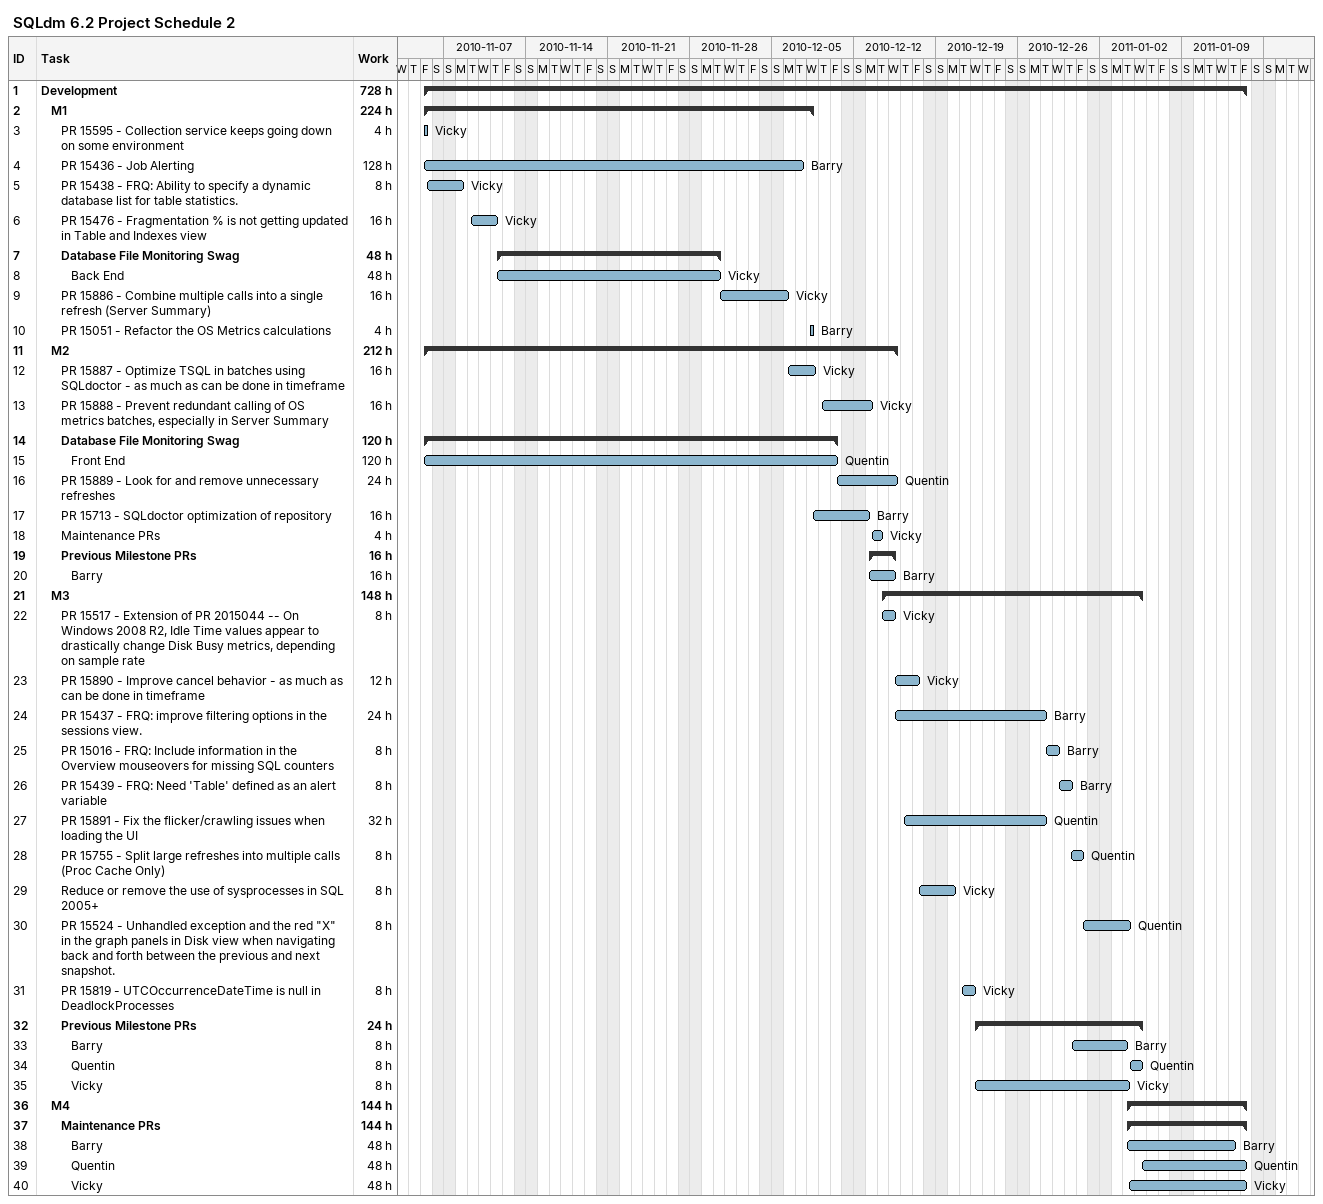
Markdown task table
SQLdm 6.2 Project Schedule 2

| ID | Level | Task | Start | Finish | Resources | Work (h) |
|---|---|---|---|---|---|---|
| 1 | 1 | **Development** | 2010-11-05 | 2011-01-14 |  | 728 |
| 2 | 2 | **M1** | 2010-11-05 | 2010-12-08 |  | 224 |
| 3 | 3 | PR 15595 - Collection service keeps going down on some environment | 2010-11-05 | 2010-11-05 | Vicky | 4 |
| 4 | 3 | PR 15436 - Job Alerting | 2010-11-05 | 2010-12-07 | Barry | 128 |
| 5 | 3 | PR 15438 - FRQ: Ability to specify a dynamic database list for table statistics. | 2010-11-05 | 2010-11-08 | Vicky | 8 |
| 6 | 3 | PR 15476 - Fragmentation % is not getting updated in Table and Indexes view | 2010-11-09 | 2010-11-11 | Vicky | 16 |
| 7 | 3 | **Database File Monitoring Swag** | 2010-11-11 | 2010-11-30 |  | 48 |
| 8 | 4 | Back End | 2010-11-11 | 2010-11-30 | Vicky | 48 |
| 9 | 3 | PR 15886 - Combine multiple calls into a single refresh (Server Summary) | 2010-11-30 | 2010-12-06 | Vicky | 16 |
| 10 | 3 | PR 15051 - Refactor the OS Metrics calculations | 2010-12-08 | 2010-12-08 | Barry | 4 |
| 11 | 2 | **M2** | 2010-11-05 | 2010-12-15 |  | 212 |
| 12 | 3 | PR 15887 - Optimize TSQL in batches using SQLdoctor - as much as can be done in timeframe | 2010-12-06 | 2010-12-08 | Vicky | 16 |
| 13 | 3 | PR 15888 - Prevent redundant calling of OS metrics batches, especially in Server Summary | 2010-12-09 | 2010-12-13 | Vicky | 16 |
| 14 | 3 | **Database File Monitoring Swag** | 2010-11-05 | 2010-12-10 |  | 120 |
| 15 | 4 | Front End | 2010-11-05 | 2010-12-10 | Quentin | 120 |
| 16 | 3 | PR 15889 - Look for and remove unnecessary refreshes | 2010-12-10 | 2010-12-15 | Quentin | 24 |
| 17 | 3 | PR 15713 - SQLdoctor optimization of repository | 2010-12-08 | 2010-12-13 | Barry | 16 |
| 18 | 3 | Maintenance PRs | 2010-12-13 | 2010-12-14 | Vicky | 4 |
| 19 | 3 | **Previous Milestone PRs** | 2010-12-13 | 2010-12-15 |  | 16 |
| 20 | 4 | Barry | 2010-12-13 | 2010-12-15 | Barry | 16 |
| 21 | 2 | **M3** | 2010-12-14 | 2011-01-05 |  | 148 |
| 22 | 3 | PR 15517 - Extension of PR 2015044 -- On Windows 2008 R2, Idle Time values appear to drastically change Disk Busy metrics, depending on sample rate | 2010-12-14 | 2010-12-15 | Vicky | 8 |
| 23 | 3 | PR 15890 - Improve cancel behavior - as much as can be done in timeframe | 2010-12-15 | 2010-12-17 | Vicky | 12 |
| 24 | 3 | PR 15437 - FRQ: improve filtering options in the sessions view. | 2010-12-15 | 2010-12-28 | Barry | 24 |
| 25 | 3 | PR 15016 - FRQ: Include information in the Overview mouseovers for missing SQL counters | 2010-12-28 | 2010-12-29 | Barry | 8 |
| 26 | 3 | PR 15439 - FRQ: Need 'Table' defined as an alert variable | 2010-12-29 | 2010-12-30 | Barry | 8 |
| 27 | 3 | PR 15891 - Fix the flicker/crawling issues when loading the UI | 2010-12-16 | 2010-12-28 | Quentin | 32 |
| 28 | 3 | PR 15755 - Split large refreshes into multiple calls (Proc Cache Only) | 2010-12-30 | 2010-12-31 | Quentin | 8 |
| 29 | 3 | Reduce or remove the use of sysprocesses in SQL 2005+ | 2010-12-17 | 2010-12-20 | Vicky | 8 |
| 30 | 3 | PR 15524 - Unhandled exception and the red "X" in the graph panels in Disk view when navigating back and forth between the previous and next snapshot. | 2010-12-31 | 2011-01-04 | Quentin | 8 |
| 31 | 3 | PR 15819 - UTCOccurrenceDateTime is null in DeadlockProcesses | 2010-12-21 | 2010-12-22 | Vicky | 8 |
| 32 | 3 | **Previous Milestone PRs** | 2010-12-22 | 2011-01-05 |  | 24 |
| 33 | 4 | Barry | 2010-12-30 | 2011-01-04 | Barry | 8 |
| 34 | 4 | Quentin | 2011-01-04 | 2011-01-05 | Quentin | 8 |
| 35 | 4 | Vicky | 2010-12-22 | 2011-01-04 | Vicky | 8 |
| 36 | 2 | **M4** | 2011-01-04 | 2011-01-14 |  | 144 |
| 37 | 3 | **Maintenance PRs** | 2011-01-04 | 2011-01-14 |  | 144 |
| 38 | 4 | Barry | 2011-01-04 | 2011-01-13 | Barry | 48 |
| 39 | 4 | Quentin | 2011-01-05 | 2011-01-14 | Quentin | 48 |
| 40 | 4 | Vicky | 2011-01-04 | 2011-01-14 | Vicky | 48 |
